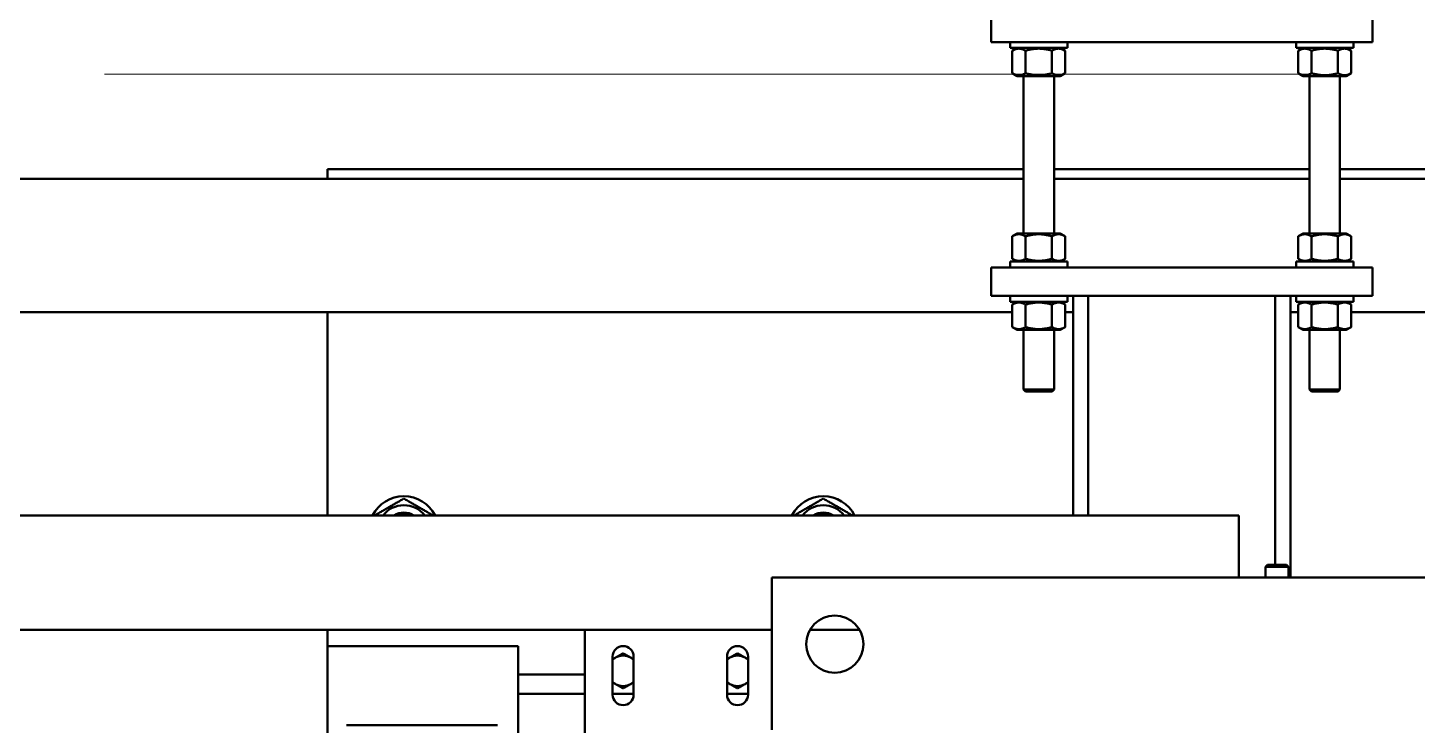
# Model space of a CAD drawing. Header units: metres. Extents: x -9802 to 773, y -8579 to 5125.
# Drawn here: x -3861.2 to -3788.3, y -1210 to -1173.4 of the extents above; entities that cross this region are included whole.
import ezdxf

# ---------------------------------------------------------------- set-up
doc = ezdxf.new("R2010")
doc.units = ezdxf.units.M
doc.header["$MEASUREMENT"] = 0
doc.linetypes.add('HIDDEN', pattern=[9.525, 6.35, -3.175])
doc.layers.get('0').update_dxf_attribs({"color": 30, "lineweight": 0})
doc.layers.add('shaft', color=3, linetype='Continuous', lineweight=20)
doc.layers.add('SSN_Lift-AM_0', color=7, linetype='Continuous', lineweight=50)

# ---------------------------------------------------------------- blocks, each defined once
blk = doc.blocks.new('Lift_20-024-10000')
at = {"layer": 'SSN_Lift-AM_0'}
for p, q in [((837.5, 1635), (837.5, 1650)), ((1037.5, 1635), (1037.5, 1650)), ((1037.5, 1635), (837.5, 1635)), ((847.5, 1635), (847.5, 1632)), ((877.5, 1635), (877.5, 1632)), ((997.5, 1635), (997.5, 1632)), ((1027.5, 1635), (1027.5, 1632)), ((877.5, 1632), (847.5, 1632)), ((851.25, 1632), (848.64, 1630.5)), ((848.64, 1618.7), (848.64, 1630.5)), ((855.57, 1618.7), (855.57, 1630.5)), ((869.43, 1618.7), (869.43, 1630.5)), ((873.75, 1632), (876.36, 1630.5)), ((876.36, 1618.7), (876.36, 1630.5)), ((1027.5, 1632), (997.5, 1632)), ((1001.25, 1632), (998.64, 1630.5)), ((998.64, 1618.7), (998.64, 1630.5)), ((1005.57, 1618.7), (1005.57, 1630.5)), ((1019.43, 1618.7), (1019.43, 1630.5)), ((1023.75, 1632), (1026.36, 1630.5)), ((1026.36, 1618.7), (1026.36, 1630.5)), ((851.25, 1617.2), (848.64, 1618.7)), ((873.75, 1617.2), (876.36, 1618.7)), ((1001.25, 1617.2), (998.64, 1618.7)), ((1023.75, 1617.2), (1026.36, 1618.7)), ((851.25, 1617.2), (873.75, 1617.2)), ((854.5, 1617.2), (854.5, 1534.7)), ((870.5, 1617.2), (870.5, 1534.7)), ((1001.25, 1617.2), (1023.75, 1617.2)), ((1004.5, 1617.2), (1004.5, 1534.7)), ((1020.5, 1617.2), (1020.5, 1534.7)), ((489.5, 1568.4), (489.5, 1563.4)), ((854.5, 1568.4), (489.5, 1568.4)), ((1004.5, 1568.4), (870.5, 1568.4)), ((1219.5, 1568.4), (1020.5, 1568.4)), ((-854.5, 1563.4), (854.5, 1563.4)), ((870.5, 1563.4), (1004.5, 1563.4)), ((1020.5, 1563.4), (1219.5, 1563.4)), ((851.25, 1534.7), (848.64, 1533.2)), ((848.64, 1533.2), (848.64, 1521.4)), ((873.75, 1534.7), (851.25, 1534.7)), ((855.57, 1533.2), (855.57, 1521.4)), ((869.43, 1533.2), (869.43, 1521.4)), ((873.75, 1534.7), (876.36, 1533.2)), ((876.36, 1533.2), (876.36, 1521.4)), ((1001.25, 1534.7), (998.64, 1533.2)), ((998.64, 1533.2), (998.64, 1521.4)), ((1023.75, 1534.7), (1001.25, 1534.7)), ((1005.57, 1533.2), (1005.57, 1521.4)), ((1019.43, 1533.2), (1019.43, 1521.4)), ((1023.75, 1534.7), (1026.36, 1533.2)), ((1026.36, 1533.2), (1026.36, 1521.4)), ((837.5, 1516.9), (1037.5, 1516.9)), ((837.5, 1516.9), (837.5, 1501.9)), ((847.5, 1519.9), (877.5, 1519.9)), ((847.5, 1516.9), (847.5, 1519.9)), ((851.25, 1519.9), (848.64, 1521.4)), ((873.75, 1519.9), (876.36, 1521.4)), ((877.5, 1516.9), (877.5, 1519.9)), ((997.5, 1519.9), (1027.5, 1519.9)), ((997.5, 1516.9), (997.5, 1519.9)), ((1001.25, 1519.9), (998.64, 1521.4)), ((1023.75, 1519.9), (1026.36, 1521.4)), ((1027.5, 1516.9), (1027.5, 1519.9)), ((1037.5, 1516.9), (1037.5, 1501.9)), ((837.5, 1501.9), (1037.5, 1501.9)), ((847.5, 1501.9), (847.5, 1498.9)), ((877.5, 1501.9), (877.5, 1498.9)), ((880.5, 1386.9), (880.5, 1501.9)), ((888.5, 1386.9), (888.5, 1501.9)), ((986.5, 1360.9), (986.5, 1501.9)), ((994.5, 1354.4), (994.5, 1501.9)), ((997.5, 1501.9), (997.5, 1498.9)), ((1027.5, 1501.9), (1027.5, 1498.9)), ((877.5, 1498.9), (847.5, 1498.9)), ((851.25, 1498.9), (848.64, 1497.4)), ((848.64, 1485.6), (848.64, 1497.4)), ((855.57, 1485.6), (855.57, 1497.4)), ((869.43, 1485.6), (869.43, 1497.4)), ((873.75, 1498.9), (876.36, 1497.4)), ((876.36, 1485.6), (876.36, 1497.4)), ((1027.5, 1498.9), (997.5, 1498.9)), ((1001.25, 1498.9), (998.64, 1497.4)), ((998.64, 1485.6), (998.64, 1497.4)), ((1005.57, 1485.6), (1005.57, 1497.4)), ((1019.43, 1485.6), (1019.43, 1497.4)), ((1023.75, 1498.9), (1026.36, 1497.4)), ((1026.36, 1485.6), (1026.36, 1497.4)), ((-355.5, 1493.4), (848.64, 1493.4)), ((489.5, 1493.4), (489.5, 1386.9)), ((876.36, 1493.4), (880.5, 1493.4)), ((994.5, 1493.4), (998.64, 1493.4)), ((1026.36, 1493.4), (1219.5, 1493.4)), ((851.25, 1484.1), (848.64, 1485.6)), ((851.25, 1484.1), (873.75, 1484.1)), ((854.5, 1484.1), (854.5, 1452.9)), ((870.5, 1484.1), (870.5, 1452.9)), ((873.75, 1484.1), (876.36, 1485.6)), ((1001.25, 1484.1), (998.64, 1485.6)), ((1001.25, 1484.1), (1023.75, 1484.1)), ((1004.5, 1484.1), (1004.5, 1452.9)), ((1020.5, 1484.1), (1020.5, 1452.9)), ((1023.75, 1484.1), (1026.36, 1485.6)), ((854.5, 1452.9), (870.5, 1452.9)), ((855.5, 1451.9), (854.5, 1452.9)), ((869.5, 1451.9), (855.5, 1451.9)), ((869.5, 1451.9), (870.5, 1452.9)), ((1004.5, 1452.9), (1020.5, 1452.9)), ((1005.5, 1451.9), (1004.5, 1452.9)), ((1019.5, 1451.9), (1005.5, 1451.9)), ((1019.5, 1451.9), (1020.5, 1452.9)), ((105, 1386.9), (967.5, 1386.9)), ((967.5, 1386.9), (967.5, 1354.4)), ((982.5, 1360.9), (981.5, 1359.9)), ((993.5, 1359.9), (981.5, 1359.9)), ((981.5, 1354.4), (981.5, 1359.9)), ((982.5, 1360.9), (992.5, 1360.9)), ((992.5, 1360.9), (993.5, 1359.9)), ((993.5, 1354.4), (993.5, 1359.9)), ((722.5, 1354.4), (1067.5, 1354.4)), ((722.5, 1274.4), (722.5, 1354.4)), ((722.5, 1326.9), (105, 1326.9)), ((489.5, 1326.9), (489.5, 1318.4)), ((624.5, 1269.9), (624.5, 1326.9)), ((768.49, 1326.9), (742.51, 1326.9)), ((589.5, 1318.4), (489.5, 1318.4)), ((489.5, 1318.4), (489.5, 1194.4)), ((589.5, 1247.4), (589.5, 1318.4)), ((639, 1292.9), (639, 1312.9)), ((650, 1312.9), (650, 1292.9)), ((699, 1292.9), (699, 1312.9)), ((710, 1312.9), (710, 1292.9)), ((589.5, 1303.4), (624.5, 1303.4)), ((624.5, 1293.4), (589.5, 1293.4)), ((650, 1293.4), (639, 1293.4)), ((710, 1293.4), (699, 1293.4)), ((578.6, 1276.9), (499.4, 1276.9))]:
    blk.add_line(p, q, dxfattribs=at)
blk.add_circle((755.5, 1319.4), 15, dxfattribs=at)
for centre, radius, start, end in [((529.5, 1378.4), 18.5, 27.35223, 152.64777), ((529.5, 1378.4), 13.85, 37.85886, 142.14114), ((749.5, 1378.4), 18.5, 27.35223, 152.64777), ((749.5, 1378.4), 13.85, 37.85886, 142.14114), ((529.5, 1378.4), 10, 58.21015, 121.78985), ((529.5, 1378.4), 10, 58.21167, 121.78833), ((529.5, 1378.4), 9, 70.81186, 109.18814), ((749.5, 1378.4), 10, 58.21015, 121.78985), ((749.5, 1378.4), 10, 58.21167, 121.78833), ((749.5, 1378.4), 9, 70.81186, 109.18814), ((644.5, 1312.9), 5.5, 0, 180), ((644.5, 1305.4), 8, 120, 133.43254), ((644.5, 1305.4), 8, 60, 120), ((644.5, 1305.4), 8, 46.56746, 60), ((704.5, 1312.9), 5.5, 0, 180), ((704.5, 1305.4), 8, 120, 133.43254), ((704.5, 1305.4), 8, 60, 120), ((704.5, 1305.4), 8, 46.56746, 60), ((644.5, 1305.4), 8, 226.56746, 240), ((644.5, 1305.4), 8, 240, 300), ((644.5, 1305.4), 8, 300, 313.43254), ((704.5, 1305.4), 8, 226.56746, 240), ((704.5, 1305.4), 8, 240, 300), ((704.5, 1305.4), 8, 300, 313.43254), ((644.5, 1292.9), 5.5, 180, 0), ((704.5, 1292.9), 5.5, 180, 0)]:
    blk.add_arc(centre, radius, start, end, dxfattribs=at)
for points, weights in [([(855.57, 1630.5), (852.11, 1632.5), (848.64, 1630.5)], [1, 1.15470053838, 1]), ([(869.43, 1630.5), (862.5, 1632.5), (855.57, 1630.5)], [1, 1.15470053838, 1]), ([(876.36, 1630.5), (872.89, 1632.5), (869.43, 1630.5)], [1, 1.15470053838, 1]), ([(1005.57, 1630.5), (1002.11, 1632.5), (998.64, 1630.5)], [1, 1.15470053838, 1]), ([(1019.43, 1630.5), (1012.5, 1632.5), (1005.57, 1630.5)], [1, 1.15470053838, 1]), ([(1026.36, 1630.5), (1022.89, 1632.5), (1019.43, 1630.5)], [1, 1.15470053838, 1]), ([(848.64, 1618.7), (852.11, 1616.7), (855.57, 1618.7)], [1, 1.15470053838, 1]), ([(855.57, 1618.7), (862.5, 1616.7), (869.43, 1618.7)], [1, 1.15470053838, 1]), ([(869.43, 1618.7), (872.89, 1616.7), (876.36, 1618.7)], [1, 1.15470053838, 1]), ([(998.64, 1618.7), (1002.11, 1616.7), (1005.57, 1618.7)], [1, 1.15470053838, 1]), ([(1005.57, 1618.7), (1012.5, 1616.7), (1019.43, 1618.7)], [1, 1.15470053838, 1]), ([(1019.43, 1618.7), (1022.89, 1616.7), (1026.36, 1618.7)], [1, 1.15470053838, 1]), ([(855.57, 1533.2), (852.11, 1535.2), (848.64, 1533.2)], [1, 1.15470053838, 1]), ([(869.43, 1533.2), (862.5, 1535.2), (855.57, 1533.2)], [1, 1.15470053838, 1]), ([(876.36, 1533.2), (872.89, 1535.2), (869.43, 1533.2)], [1, 1.15470053838, 1]), ([(1005.57, 1533.2), (1002.11, 1535.2), (998.64, 1533.2)], [1, 1.15470053838, 1]), ([(1019.43, 1533.2), (1012.5, 1535.2), (1005.57, 1533.2)], [1, 1.15470053838, 1]), ([(1026.36, 1533.2), (1022.89, 1535.2), (1019.43, 1533.2)], [1, 1.15470053838, 1]), ([(848.64, 1521.4), (852.11, 1519.4), (855.57, 1521.4)], [1, 1.15470053838, 1]), ([(855.57, 1521.4), (862.5, 1519.4), (869.43, 1521.4)], [1, 1.15470053838, 1]), ([(869.43, 1521.4), (872.89, 1519.4), (876.36, 1521.4)], [1, 1.15470053838, 1]), ([(998.64, 1521.4), (1002.11, 1519.4), (1005.57, 1521.4)], [1, 1.15470053838, 1]), ([(1005.57, 1521.4), (1012.5, 1519.4), (1019.43, 1521.4)], [1, 1.15470053838, 1]), ([(1019.43, 1521.4), (1022.89, 1519.4), (1026.36, 1521.4)], [1, 1.15470053838, 1]), ([(855.57, 1497.4), (852.11, 1499.4), (848.64, 1497.4)], [1, 1.15470053838, 1]), ([(869.43, 1497.4), (862.5, 1499.4), (855.57, 1497.4)], [1, 1.15470053838, 1]), ([(876.36, 1497.4), (872.89, 1499.4), (869.43, 1497.4)], [1, 1.15470053838, 1]), ([(1005.57, 1497.4), (1002.11, 1499.4), (998.64, 1497.4)], [1, 1.15470053838, 1]), ([(1019.43, 1497.4), (1012.5, 1499.4), (1005.57, 1497.4)], [1, 1.15470053838, 1]), ([(1026.36, 1497.4), (1022.89, 1499.4), (1019.43, 1497.4)], [1, 1.15470053838, 1]), ([(848.64, 1485.6), (852.11, 1483.6), (855.57, 1485.6)], [1, 1.15470053838, 1]), ([(855.57, 1485.6), (862.5, 1483.6), (869.43, 1485.6)], [1, 1.15470053838, 1]), ([(869.43, 1485.6), (872.89, 1483.6), (876.36, 1485.6)], [1, 1.15470053838, 1]), ([(998.64, 1485.6), (1002.11, 1483.6), (1005.57, 1485.6)], [1, 1.15470053838, 1]), ([(1005.57, 1485.6), (1012.5, 1483.6), (1019.43, 1485.6)], [1, 1.15470053838, 1]), ([(1019.43, 1485.6), (1022.89, 1483.6), (1026.36, 1485.6)], [1, 1.15470053838, 1]), ([(514.5, 1387.06), (522, 1391.39), (529.5, 1395.72)], [1, 1.15470053838, 1]), ([(529.5, 1395.72), (537, 1391.39), (544.5, 1387.06)], [1, 1.15470053838, 1]), ([(734.5, 1387.06), (742, 1391.39), (749.5, 1395.72)], [1, 1.15470053838, 1]), ([(749.5, 1395.72), (757, 1391.39), (764.5, 1387.06)], [1, 1.15470053838, 1]), ([(514.5, 1386.9), (514.5, 1386.98), (514.5, 1387.06)], [1.00246793136, 1.00124396861, 1]), ([(544.5, 1387.06), (544.5, 1386.98), (544.5, 1386.9)], [1, 1.00124396861, 1.00246793136]), ([(734.5, 1386.9), (734.5, 1386.98), (734.5, 1387.06)], [1.00246793136, 1.00124396861, 1]), ([(764.5, 1387.06), (764.5, 1386.98), (764.5, 1386.9)], [1, 1.00124396861, 1.00246793136]), ([(639, 1311.46), (639.76, 1311.9), (640.5, 1312.33)], [1.01806688594, 1.01482054122, 1]), ([(640.5, 1312.33), (642.36, 1313.4), (644.5, 1314.64)], [1, 1.0379548493, 1]), ([(644.5, 1314.64), (646.64, 1313.4), (648.5, 1312.33)], [1, 1.0379548493, 1]), ([(648.5, 1312.33), (649.24, 1311.9), (650, 1311.46)], [1, 1.01482054122, 1.01806688594]), ([(699, 1311.46), (699.76, 1311.9), (700.5, 1312.33)], [1.01806688594, 1.01482054122, 1]), ([(700.5, 1312.33), (702.36, 1313.4), (704.5, 1314.64)], [1, 1.0379548493, 1]), ([(704.5, 1314.64), (706.64, 1313.4), (708.5, 1312.33)], [1, 1.0379548493, 1]), ([(708.5, 1312.33), (709.24, 1311.9), (710, 1311.46)], [1, 1.01482054122, 1.01806688594]), ([(640.5, 1298.47), (639.76, 1298.9), (639, 1299.34)], [1, 1.01482054122, 1.01806688594]), ([(644.5, 1296.16), (642.36, 1297.4), (640.5, 1298.47)], [1, 1.0379548493, 1]), ([(648.5, 1298.47), (646.64, 1297.4), (644.5, 1296.16)], [1, 1.0379548493, 1]), ([(650, 1299.34), (649.24, 1298.9), (648.5, 1298.47)], [1.01806688594, 1.01482054122, 1]), ([(700.5, 1298.47), (699.76, 1298.9), (699, 1299.34)], [1, 1.01482054122, 1.01806688594]), ([(704.5, 1296.16), (702.36, 1297.4), (700.5, 1298.47)], [1, 1.0379548493, 1]), ([(708.5, 1298.47), (706.64, 1297.4), (704.5, 1296.16)], [1, 1.0379548493, 1]), ([(710, 1299.34), (709.24, 1298.9), (708.5, 1298.47)], [1.01806688594, 1.01482054122, 1])]:
    blk.add_rational_spline(points, weights, degree=2, dxfattribs=at)
blk = doc.blocks.new('Lift mit KG 3.200')
at = {"layer": 'SSN_Lift-AM_0'}
blk.add_blockref('Lift_20-024-10000', (67264.31, 60555.61), dxfattribs=at)
blk = doc.blocks.new('A$C4EFB1426')
blk.add_blockref('Lift mit KG 3.200', (-65305.19, -59357.45))

msp = doc.modelspace()

# ---------------------------------------------------------------- linework, layer by layer
at = {"layer": 'shaft', "linetype": 'HIDDEN', "ltscale": 10, "transparency": 33554687}
msp.add_lwpolyline([(-3698.435, -1175.879), (-4063.435, -1175.879), (-4063.435, -1740.879), (-3698.435, -1740.879)], close=True, dxfattribs=at)

# ---------------------------------------------------------------- block references
at = {"xscale": 0.1, "yscale": 0.1, "zscale": 0.1}
msp.add_blockref('A$C4EFB1426', (-4090.347, -1457.513), dxfattribs=at)

doc.saveas('drawing.dxf')
